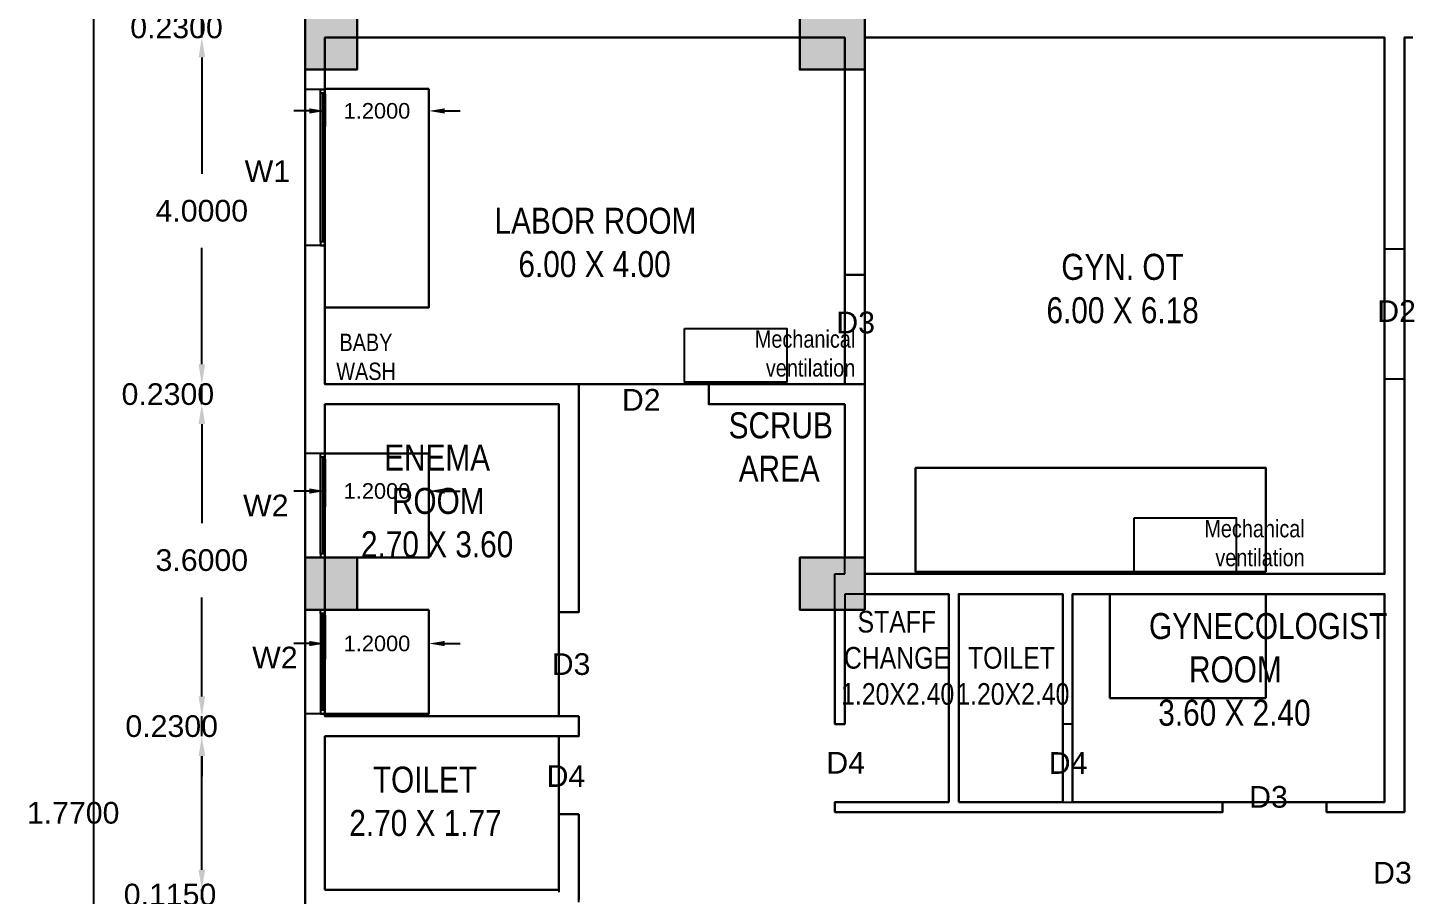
# Model space of a CAD drawing. Header units: metres. Extents: x -38 to 401, y 28 to 287.
# Drawn here: x 263.2 to 279.09, y 195.68 to 205.69 of the extents above; entities that cross this region are included whole.
import ezdxf

# ---------------------------------------------------------------- set-up
doc = ezdxf.new("R2010")
doc.units = ezdxf.units.M
for name, color, linetype in [('BLK_1_FLR_2_AC_ROOM_1', 117, 'Continuous'), ('BLK_1_FLR_2_AC_ROOM_6', 117, 'Continuous'), ('BLK_1_FLR_2_AC_ROOM_7', 117, 'Continuous'), ('BLK_1_FLR_2_ACROOM_1_LIGHT_VENTILATION_1', 117, 'Continuous'), ('BLK_1_FLR_2_ACROOM_6_LIGHT_VENTILATION_1', 117, 'Continuous'), ('BLK_1_FLR_2_ACROOM_7_LIGHT_VENTILATION_1', 117, 'Continuous'), ('BLK_1_FLR_2_CARPET_AREA', 10, 'Continuous'), ('UBEAM', 1, 'Continuous'), ('UHATCH', 8, 'Continuous')]:
    doc.layers.add(name, color=color, linetype=linetype)
for name, color, linetype, lineweight in [('BLK_1_FLR_2_BLT_UP_AREA', 4, 'Continuous', 30), ('BLK_1_FLR_2_REGULAR_ROOM_2', 4, 'Continuous', 30), ('BLK_1_FLR_2_ROOM_2_LIGHT_VENTILATION_1', 7, 'Continuous', 30), ('BLK_1_FLR_2_ROOM_2_LIGHT_VENTILATION_2', 7, 'Continuous', 30), ('BLK_1_FLR_2_WC_BATH', 4, 'Continuous', 30), ('BLK_1_LVL_2_BLDG_FOOT_PRINT', 4, 'Continuous', 30), ('UCOLUMN', 6, 'Continuous', 30)]:
    doc.layers.add(name, color=color, linetype=linetype, lineweight=lineweight)
doc.styles.get("Standard").update_dxf_attribs({"font": 'arial.ttf'})
doc.dimstyles.get("Standard").update_dxf_attribs({"dimtxt": 0.18, "dimasz": 0.18, "dimexe": 0.18, "dimexo": 0.0625, "dimgap": 0.09, "dimtad": 0, "dimtih": 1, "dimtoh": 1, "dimdec": 4, "dimzin": 0, "dimdsep": 46, "dimtxsty": 'Standard', "dimcen": 0.09, "dimadec": 0, "dimazin": 0, "dimtfac": 1, "dimtdec": 4, "dimtofl": 0, "dimtmove": 0, "dimatfit": 3, "dimfxl": 0, "dimtolj": 1, "dimtzin": 0, "dimarcsym": 0})
doc.dimstyles.new('STANDARD$0', dxfattribs={"dimtxt": 7, "dimasz": 3, "dimexe": 3, "dimexo": 1, "dimgap": 1.5, "dimtad": 1, "dimdec": 1, "dimzin": 1, "dimdsep": 46, "dimlunit": 4, "dimtxsty": 'Standard', "dimblk": 'OBLIQUE', "dimcen": 0.09375, "dimdle": 1, "dimclrd": 8, "dimclre": 8, "dimclrt": 7, "dimadec": 1, "dimazin": 0, "dimtfac": 1, "dimtdec": 1, "dimtix": 1, "dimtmove": 2, "dimatfit": 3, "dimldrblk": 'ARCHTICK', "dimfxl": 0, "dimfrac": 2, "dimtolj": 1, "dimtzin": 0, "dimarcsym": 0})

# ---------------------------------------------------------------- blocks, each defined once
blk = doc.blocks.new('600X600')
at = {"layer": 'UHATCH', "linetype": 'Continuous'}
h = blk.add_hatch(color=256, dxfattribs=at)
h.dxf.hatch_style = 1
h.paths.add_polyline_path([(600, 600), (0, 600), (0, 0), (600, 0)])
at = {"layer": 'UCOLUMN', "linetype": 'Continuous'}
blk.add_lwpolyline([(0, 0), (600, 0), (600, 600), (0, 600)], close=True, dxfattribs=at)
blk = doc.blocks.new('750 x 750')
blk.add_blockref('600X600', (0, 75))
blk = doc.blocks.new('600X750')
at = {"layer": 'UHATCH', "linetype": 'Continuous'}
h = blk.add_hatch(color=256, dxfattribs=at)
h.dxf.hatch_style = 1
h.paths.add_polyline_path([(0, 600), (-750, 600), (-750, 0), (0, 0)])
at = {"layer": 'UCOLUMN', "linetype": 'Continuous'}
blk.add_lwpolyline([(0, 0), (-750, 0), (-750, 600), (0, 600)], close=True, dxfattribs=at)
blk = doc.blocks.new('ASDFSDFSDFDFD')
at = {"layer": 'UBEAM', "linetype": 'Continuous'}
for p in [(-21550, 27845), (-21550, 21615)]:
    blk.add_blockref('750 x 750', p, dxfattribs=at)
at = {"layer": 'UBEAM', "xscale": -1}
for p in [(-15840, 27920), (-15840, 21690)]:
    blk.add_blockref('600X750', p, dxfattribs=at)
blk = doc.blocks.new('*D58')
at = {"color": 0, "lineweight": -2}
for p, q in [((263.962, 215.32), (263.962, 188.992)), ((263.962, 162.43), (263.962, 188.757))]:
    blk.add_line(p, q, dxfattribs=at)
at = {"color": 0}
for points in [[(263.924, 215.32), (264.001, 215.32), (263.962, 215.55)], [(263.924, 162.43), (264.001, 162.43), (263.962, 162.2)]]:
    blk.add_solid(points, dxfattribs=at)
at = {"layer": 'Defpoints', "color": 0}
for p in [(262.436, 215.55), (260.936, 162.2), (263.962, 162.2)]:
    blk.add_point(p, dxfattribs=at)
at = {"color": 0, "lineweight": 25, "insert": (263.962, 188.875), "char_height": 0.23, "attachment_point": 5}
blk.add_mtext('\\A1;53.35', dxfattribs=at)
blk = doc.blocks.new('*D525')
at = {"color": 0, "lineweight": -2}
for p, q in [((265.211, 195.98), (265.211, 196.21)), ((265.211, 195.635), (265.211, 195.75)), ((265.211, 195.405), (265.211, 195.175))]:
    blk.add_line(p, q, dxfattribs=at)
at = {"color": 0}
for points in [[(265.173, 195.98), (265.25, 195.98), (265.211, 195.75)], [(265.173, 195.405), (265.25, 195.405), (265.211, 195.635)]]:
    blk.add_solid(points, dxfattribs=at)
at = {"layer": 'Defpoints', "color": 0}
for p in [(265.211, 195.75), (266.633, 195.75), (266.403, 195.635)]:
    blk.add_point(p, dxfattribs=at)
at = {"color": 0, "lineweight": 25, "insert": (264.844, 195.692), "char_height": 0.25, "attachment_point": 5}
blk.add_mtext('\\A1;0.1150', dxfattribs=at)
blk = doc.blocks.new('*D526')
at = {"color": 0, "lineweight": -2}
blk.add_line((265.211, 195.98), (265.211, 197.29), dxfattribs=at)
at = {"color": 0}
for points in [[(265.173, 197.29), (265.25, 197.29), (265.211, 197.52)], [(265.173, 195.98), (265.25, 195.98), (265.211, 195.75)]]:
    blk.add_solid(points, dxfattribs=at)
at = {"layer": 'Defpoints', "color": 0}
for p in [(265.211, 197.52), (266.633, 197.52), (266.633, 195.75)]:
    blk.add_point(p, dxfattribs=at)
at = {"color": 0, "lineweight": 25, "insert": (263.726, 196.635), "char_height": 0.25, "attachment_point": 5}
blk.add_mtext('\\A1;1.7700', dxfattribs=at)
blk = doc.blocks.new('*D527')
at = {"color": 0, "lineweight": -2}
for p, q in [((265.211, 197.98), (265.211, 198.21)), ((265.211, 197.52), (265.211, 197.75)), ((265.211, 197.29), (265.211, 197.06))]:
    blk.add_line(p, q, dxfattribs=at)
at = {"color": 0}
for points in [[(265.173, 197.98), (265.25, 197.98), (265.211, 197.75)], [(265.173, 197.29), (265.25, 197.29), (265.211, 197.52)]]:
    blk.add_solid(points, dxfattribs=at)
at = {"layer": 'Defpoints', "color": 0}
for p in [(265.211, 197.75), (266.633, 197.75), (266.633, 197.52)]:
    blk.add_point(p, dxfattribs=at)
at = {"color": 0, "lineweight": 25, "insert": (264.863, 197.635), "char_height": 0.25, "attachment_point": 5}
blk.add_mtext('\\A1;0.2300', dxfattribs=at)
blk = doc.blocks.new('*D528')
at = {"color": 0, "lineweight": -2}
for p, q in [((265.211, 201.12), (265.211, 199.978)), ((265.211, 197.98), (265.211, 199.122))]:
    blk.add_line(p, q, dxfattribs=at)
at = {"color": 0}
for points in [[(265.173, 201.12), (265.25, 201.12), (265.211, 201.35)], [(265.173, 197.98), (265.25, 197.98), (265.211, 197.75)]]:
    blk.add_solid(points, dxfattribs=at)
at = {"layer": 'Defpoints', "color": 0}
for p in [(265.211, 201.35), (266.633, 201.35), (266.633, 197.75)]:
    blk.add_point(p, dxfattribs=at)
at = {"color": 0, "lineweight": 25, "insert": (265.211, 199.55), "char_height": 0.25, "attachment_point": 5}
blk.add_mtext('\\A1;3.6000', dxfattribs=at)
blk = doc.blocks.new('*D529')
at = {"color": 0, "lineweight": -2}
for p, q in [((265.211, 201.81), (265.211, 202.04)), ((265.211, 201.35), (265.211, 201.58)), ((265.211, 201.12), (265.211, 200.89))]:
    blk.add_line(p, q, dxfattribs=at)
at = {"color": 0}
for points in [[(265.173, 201.81), (265.25, 201.81), (265.211, 201.58)], [(265.173, 201.12), (265.25, 201.12), (265.211, 201.35)]]:
    blk.add_solid(points, dxfattribs=at)
at = {"layer": 'Defpoints', "color": 0}
for p in [(265.211, 201.58), (266.633, 201.58), (266.633, 201.35)]:
    blk.add_point(p, dxfattribs=at)
at = {"color": 0, "lineweight": 25, "insert": (264.819, 201.465), "char_height": 0.25, "attachment_point": 5}
blk.add_mtext('\\A1;0.2300', dxfattribs=at)
blk = doc.blocks.new('*D530')
at = {"color": 0, "lineweight": -2}
for p, q in [((265.211, 205.35), (265.211, 204.007)), ((265.211, 201.81), (265.211, 203.152))]:
    blk.add_line(p, q, dxfattribs=at)
at = {"color": 0}
for points in [[(265.173, 205.35), (265.25, 205.35), (265.211, 205.58)], [(265.173, 201.81), (265.25, 201.81), (265.211, 201.58)]]:
    blk.add_solid(points, dxfattribs=at)
at = {"layer": 'Defpoints', "color": 0}
for p in [(265.211, 205.58), (266.633, 205.58), (266.633, 201.58)]:
    blk.add_point(p, dxfattribs=at)
at = {"color": 0, "lineweight": 25, "insert": (265.211, 203.58), "char_height": 0.25, "attachment_point": 5}
blk.add_mtext('\\A1;4.0000', dxfattribs=at)
blk = doc.blocks.new('*D531')
at = {"color": 0, "lineweight": -2}
for p, q in [((265.211, 206.04), (265.211, 206.27)), ((265.211, 205.58), (265.211, 205.81)), ((265.211, 205.35), (265.211, 205.12))]:
    blk.add_line(p, q, dxfattribs=at)
at = {"color": 0}
for points in [[(265.173, 206.04), (265.25, 206.04), (265.211, 205.81)], [(265.173, 205.35), (265.25, 205.35), (265.211, 205.58)]]:
    blk.add_solid(points, dxfattribs=at)
at = {"layer": 'Defpoints', "color": 0}
for p in [(265.211, 205.81), (266.403, 205.81), (266.633, 205.58)]:
    blk.add_point(p, dxfattribs=at)
at = {"color": 0, "lineweight": 25, "insert": (264.919, 205.695), "char_height": 0.25, "attachment_point": 5}
blk.add_mtext('\\A1;0.2300', dxfattribs=at)
blk = doc.blocks.new('*D944')
at = {"layer": 'BLK_1_FLR_2_ACROOM_1_LIGHT_VENTILATION_1', "color": 0, "lineweight": -2}
for p, q in [((266.633, 204.926), (266.633, 204.553)), ((267.833, 204.926), (267.833, 204.553)), ((266.453, 204.733), (266.273, 204.733)), ((268.013, 204.733), (268.193, 204.733))]:
    blk.add_line(p, q, dxfattribs=at)
at = {"layer": 'BLK_1_FLR_2_ACROOM_1_LIGHT_VENTILATION_1', "color": 0}
for points in [[(266.453, 204.763), (266.453, 204.703), (266.633, 204.733)], [(268.013, 204.763), (268.013, 204.703), (267.833, 204.733)]]:
    blk.add_solid(points, dxfattribs=at)
at = {"layer": 'Defpoints', "color": 0}
for p in [(266.633, 204.989), (267.833, 204.989), (266.633, 204.733)]:
    blk.add_point(p, dxfattribs=at)
at = {"layer": 'BLK_1_FLR_2_ACROOM_1_LIGHT_VENTILATION_1', "color": 0, "lineweight": 30, "insert": (267.233, 204.733), "char_height": 0.18, "attachment_point": 5}
blk.add_mtext('\\A1;1.2000', dxfattribs=at)
blk = doc.blocks.new('*D945')
at = {"layer": 'BLK_1_FLR_2_ROOM_2_LIGHT_VENTILATION_1', "color": 0, "lineweight": -2}
for p, q in [((266.633, 200.717), (266.633, 200.168)), ((267.833, 200.717), (267.833, 200.168)), ((266.453, 200.348), (266.273, 200.348)), ((268.013, 200.348), (268.193, 200.348))]:
    blk.add_line(p, q, dxfattribs=at)
at = {"layer": 'BLK_1_FLR_2_ROOM_2_LIGHT_VENTILATION_1', "color": 0}
for points in [[(266.453, 200.378), (266.453, 200.318), (266.633, 200.348)], [(268.013, 200.378), (268.013, 200.318), (267.833, 200.348)]]:
    blk.add_solid(points, dxfattribs=at)
at = {"layer": 'Defpoints', "color": 0}
for p in [(266.633, 200.78), (267.833, 200.78), (267.833, 200.348)]:
    blk.add_point(p, dxfattribs=at)
at = {"layer": 'BLK_1_FLR_2_ROOM_2_LIGHT_VENTILATION_1', "color": 0, "lineweight": 30, "insert": (267.233, 200.348), "char_height": 0.18, "attachment_point": 5}
blk.add_mtext('\\A1;1.2000', dxfattribs=at)
blk = doc.blocks.new('*D946')
at = {"layer": 'BLK_1_FLR_2_ROOM_2_LIGHT_VENTILATION_2', "color": 0, "lineweight": -2}
for p, q in [((266.633, 198.917), (266.633, 198.409)), ((267.833, 198.917), (267.833, 198.409)), ((266.453, 198.589), (266.273, 198.589)), ((268.013, 198.589), (268.193, 198.589))]:
    blk.add_line(p, q, dxfattribs=at)
at = {"layer": 'BLK_1_FLR_2_ROOM_2_LIGHT_VENTILATION_2', "color": 0}
for points in [[(266.453, 198.619), (266.453, 198.559), (266.633, 198.589)], [(268.013, 198.619), (268.013, 198.559), (267.833, 198.589)]]:
    blk.add_solid(points, dxfattribs=at)
at = {"layer": 'Defpoints', "color": 0}
for p in [(266.633, 198.98), (267.833, 198.98), (266.633, 198.589)]:
    blk.add_point(p, dxfattribs=at)
at = {"layer": 'BLK_1_FLR_2_ROOM_2_LIGHT_VENTILATION_2', "color": 0, "lineweight": 30, "insert": (267.233, 198.589), "char_height": 0.18, "attachment_point": 5}
blk.add_mtext('\\A1;1.2000', dxfattribs=at)

msp = doc.modelspace()

# ---------------------------------------------------------------- linework, layer by layer
at = {"color": 7, "lineweight": 25}
for p, q in [((266.4028, 205.80979), (266.4028, 204.97979)), ((266.6328, 204.97979), (266.6328, 205.57979)), ((266.6328, 205.57979), (272.6328, 205.57979)), ((272.6328, 205.57979), (272.6328, 202.84104)), ((272.8628, 202.84104), (272.8628, 205.57979)), ((272.8628, 205.57979), (278.8628, 205.57979)), ((278.8628, 205.57979), (278.8628, 203.14104)), ((279.0928, 203.14104), (279.0928, 205.57979)), ((279.0928, 205.57979), (279.5428, 205.57979)), ((266.4028, 204.97979), (266.4028, 203.17979)), ((266.63278, 204.97979), (266.40281, 204.97979)), ((266.58169, 203.22238), (266.58168, 204.96374)), ((266.60371, 204.9372), (266.60372, 203.22238)), ((266.61223, 204.9372), (266.61224, 203.22238)), ((266.63279, 204.96374), (266.6328, 203.22238)), ((266.4028, 203.17979), (266.4028, 200.77979)), ((266.63281, 203.17979), (266.40281, 203.17979)), ((266.6328, 201.57979), (266.6328, 203.17979)), ((278.8628, 203.14104), (279.0928, 203.14104)), ((272.6328, 202.84104), (272.8628, 202.84104)), ((269.5628, 201.57979), (266.6328, 201.57979)), ((269.5628, 198.94979), (269.5628, 201.57979)), ((271.0628, 201.34979), (271.0628, 201.57979)), ((271.0628, 201.57979), (272.8628, 201.57979)), ((272.8628, 201.57979), (272.8628, 199.39229)), ((278.8628, 199.39229), (278.8628, 201.64104)), ((278.8628, 201.64104), (279.0928, 201.64104)), ((279.0928, 201.64104), (279.0928, 196.64479)), ((266.6328, 200.77979), (266.6328, 201.34979)), ((266.6328, 201.34979), (269.3328, 201.34979)), ((269.3328, 201.34979), (269.3328, 198.94979)), ((272.6328, 201.34979), (271.0628, 201.34979)), ((272.6328, 199.39229), (272.6328, 201.34979)), ((266.6328, 200.77979), (266.4028, 200.77979)), ((266.4028, 200.77979), (266.4028, 199.57979)), ((266.58169, 199.62238), (266.58168, 200.76374)), ((266.60371, 200.7372), (266.60372, 199.62238)), ((266.61223, 200.7372), (266.61224, 199.62238)), ((266.63279, 200.76374), (266.6328, 199.62238)), ((266.4028, 199.57979), (266.4028, 198.97979)), ((266.6328, 199.57979), (266.4028, 199.57979)), ((266.6328, 198.97979), (266.6328, 199.57979)), ((272.5178, 197.65979), (272.5178, 199.39229)), ((272.5178, 199.39229), (272.6328, 199.39229)), ((272.8628, 199.39229), (278.8628, 199.39229)), ((273.8328, 199.15979), (272.6328, 199.15979)), ((272.6328, 199.15979), (272.6328, 197.65979)), ((273.8328, 196.75979), (273.8328, 199.15979)), ((275.1478, 199.15979), (273.9478, 199.15979)), ((273.9478, 199.15979), (273.9478, 196.75979)), ((275.1478, 197.65979), (275.1478, 199.15979)), ((278.8628, 199.15979), (275.2628, 199.15979)), ((275.2628, 199.15979), (275.2628, 197.65979)), ((278.8628, 196.75979), (278.8628, 199.15979)), ((266.4028, 197.77979), (266.4028, 198.97979)), ((266.6328, 198.97979), (266.4028, 198.97979)), ((266.58169, 198.9372), (266.58168, 197.79584)), ((266.60371, 197.82238), (266.60372, 198.9372)), ((266.61223, 197.82238), (266.61224, 198.9372)), ((266.63279, 197.79584), (266.6328, 198.9372)), ((269.3328, 198.94979), (269.5628, 198.94979)), ((266.4028, 197.77979), (266.4028, 195.63479)), ((266.6328, 197.77979), (266.4028, 197.77979)), ((266.6328, 197.74979), (266.6328, 197.77979)), ((269.5628, 197.74979), (266.6328, 197.74979)), ((269.5628, 197.51979), (269.5628, 197.74979)), ((272.6328, 197.65979), (272.5178, 197.65979)), ((275.2628, 197.65979), (275.1478, 197.65979)), ((266.6328, 195.74979), (266.6328, 197.51979)), ((266.6328, 197.51979), (269.5628, 197.51979)), ((269.5628, 196.61979), (269.3328, 196.61979)), ((269.3328, 196.61979), (269.3328, 195.71979)), ((269.5628, 195.60479), (269.5628, 196.61979)), ((272.5178, 196.64479), (272.5178, 196.75979)), ((272.5178, 196.75979), (273.8328, 196.75979)), ((276.99336, 196.64479), (272.5178, 196.64479)), ((273.9478, 196.75979), (276.99336, 196.75979)), ((276.99336, 196.75979), (276.99336, 196.64479)), ((278.19336, 196.64479), (278.19336, 196.75979)), ((278.19336, 196.75979), (278.8628, 196.75979)), ((279.0928, 196.64479), (278.19336, 196.64479)), ((269.33279, 195.74979), (266.6328, 195.74979))]:
    msp.add_line(p, q, dxfattribs=at)
for points in [[(266.63279, 204.9372), (266.58168, 204.9372), (266.58168, 204.97979), (266.63279, 204.97979)], [(266.6328, 203.22238), (266.58169, 203.22238), (266.58169, 203.17979), (266.6328, 203.17979)], [(270.78336, 202.22483), (271.9628, 202.22483), (271.9628, 201.60341), (270.78336, 201.60341)], [(266.63279, 200.7372), (266.58168, 200.7372), (266.58168, 200.77979), (266.63279, 200.77979)], [(275.97164, 200.03733), (277.15107, 200.03733), (277.15107, 199.41591), (275.97164, 199.41591)], [(266.6328, 199.62238), (266.58169, 199.62238), (266.58169, 199.57979), (266.6328, 199.57979)], [(266.6328, 198.9372), (266.58169, 198.9372), (266.58169, 198.97979), (266.6328, 198.97979)], [(266.63279, 197.82238), (266.58168, 197.82238), (266.58168, 197.77979), (266.63279, 197.77979)]]:
    msp.add_lwpolyline(points, close=True, dxfattribs=at)
at = {"layer": 'BLK_1_FLR_2_AC_ROOM_1', "color": 2, "lineweight": 30}
msp.add_lwpolyline([(266.6328, 201.57979), (272.6328, 201.57979), (272.6328, 205.57979), (266.6328, 205.57979)], close=True, dxfattribs=at)
at = {"layer": 'BLK_1_FLR_2_AC_ROOM_6', "color": 2, "lineweight": 30}
msp.add_lwpolyline([(278.8628, 199.39229), (272.8628, 199.39229), (272.8628, 205.57979), (278.8628, 205.57979)], close=True, dxfattribs=at)
at = {"layer": 'BLK_1_FLR_2_AC_ROOM_7', "color": 2, "lineweight": 30}
msp.add_lwpolyline([(278.8628, 196.75979), (275.2628, 196.75979), (275.2628, 199.15979), (278.8628, 199.15979)], close=True, dxfattribs=at)
at = {"layer": 'BLK_1_FLR_2_ACROOM_1_LIGHT_VENTILATION_1', "color": 2, "lineweight": 30}
msp.add_lwpolyline([(267.8328, 204.98879), (267.8328, 202.4666), (266.6328, 202.4666), (266.6328, 204.98879)], close=True, dxfattribs=at)
at = {"layer": 'BLK_1_FLR_2_ACROOM_6_LIGHT_VENTILATION_1', "color": 2, "lineweight": 30}
msp.add_lwpolyline([(277.49276, 199.41558), (273.45027, 199.41558), (273.45027, 200.61558), (277.49276, 200.61558)], close=True, dxfattribs=at)
at = {"layer": 'BLK_1_FLR_2_ACROOM_7_LIGHT_VENTILATION_1', "color": 2, "lineweight": 30}
msp.add_lwpolyline([(277.49276, 197.95979), (275.69276, 197.95979), (275.69276, 199.15979), (277.49276, 199.15979)], close=True, dxfattribs=at)
at = {"layer": 'BLK_1_FLR_2_BLT_UP_AREA', "color": 12, "lineweight": 30}
msp.add_lwpolyline([(266.4028, 162.19968), (266.4028, 215.54979), (289.4528, 215.54979), (289.4528, 205.57979), (287.9528, 205.57979), (287.9528, 162.19968)], close=True, dxfattribs=at)
at = {"layer": 'BLK_1_FLR_2_CARPET_AREA', "color": 15, "linetype": 'Continuous', "lineweight": 30}
msp.add_lwpolyline([(269.5628, 195.63479), (269.5628, 196.61979), (269.3328, 196.61979), (269.33279, 195.74979), (266.6328, 195.74979), (266.6328, 197.51979), (269.5628, 197.51979), (269.5628, 197.74979), (266.6328, 197.74979), (266.6328, 198.97979), (267.0028, 198.97979), (267.0028, 199.57979), (266.6328, 199.57979), (266.6328, 201.34979), (269.3328, 201.34979), (269.3328, 198.94979), (269.5628, 198.94979), (269.5628, 201.57979), (266.6328, 201.57979), (266.6328, 205.20979), (267.0028, 205.20979), (267.0028, 205.57979), (272.1128, 205.57979), (272.1128, 205.20979), (272.6328, 205.20979), (272.6328, 202.84104), (272.8628, 202.84104), (272.8628, 205.57979), (278.8628, 205.57979), (278.8628, 199.39229), (272.8628, 199.39229), (272.8628, 201.57979), (271.0628, 201.57979), (271.0628, 201.34979), (272.6328, 201.34979), (272.6328, 199.57979), (272.1128, 199.57979), (272.1128, 198.97979), (272.5178, 198.97979), (272.5178, 197.65979), (272.6328, 197.65979), (272.6328, 198.97979), (272.8628, 198.97979), (272.8628, 199.15979), (273.8328, 199.15979), (273.8328, 196.75979), (272.5178, 196.75979), (272.5178, 196.64479), (276.99336, 196.64479), (276.99336, 196.75979), (275.2628, 196.75979), (275.2628, 199.15979), (278.8628, 199.15979), (278.8628, 196.75979), (278.19336, 196.75979), (278.19336, 196.64479), (279.0928, 196.64479), (279.0928, 205.57979), (281.4928, 205.57979)], dxfattribs=at)
at = {"layer": 'BLK_1_FLR_2_REGULAR_ROOM_2', "color": 2, "lineweight": 30}
msp.add_lwpolyline([(269.3328, 201.34979), (266.6328, 201.34979), (266.6328, 197.74979), (269.3328, 197.74979)], close=True, dxfattribs=at)
at = {"layer": 'BLK_1_FLR_2_ROOM_2_LIGHT_VENTILATION_1', "color": 2, "lineweight": 30}
msp.add_lwpolyline([(267.8328, 200.77979), (267.8328, 199.57979), (266.6328, 199.57979), (266.6328, 200.77979)], close=True, dxfattribs=at)
at = {"layer": 'BLK_1_FLR_2_ROOM_2_LIGHT_VENTILATION_2', "color": 2, "lineweight": 30}
msp.add_lwpolyline([(267.8328, 198.97979), (267.8328, 197.77979), (266.6328, 197.77979), (266.6328, 198.97979)], close=True, dxfattribs=at)
at = {"layer": 'BLK_1_FLR_2_WC_BATH', "color": 3, "linetype": 'Continuous', "lineweight": 30}
for points in [[(273.9478, 196.75979), (275.1478, 196.75979), (275.1478, 199.15979), (273.9478, 199.15979)], [(269.33279, 195.74979), (266.6328, 195.74979), (266.6328, 197.51979), (269.33279, 197.51979)]]:
    msp.add_lwpolyline(points, close=True, dxfattribs=at)
at = {"layer": 'BLK_1_LVL_2_BLDG_FOOT_PRINT', "color": 1}
msp.add_lwpolyline([(266.40278, 162.19979), (266.40278, 215.54979), (289.45278, 215.54979), (289.45278, 205.57979), (287.95278, 205.57979), (287.95278, 162.19979)], close=True, dxfattribs=at)

# ---------------------------------------------------------------- block references
at = {"color": 7, "lineweight": 25, "xscale": 0.001, "yscale": 0.001, "zscale": 0.001}
msp.add_blockref('ASDFSDFSDFDFD', (287.9528, 177.28979), dxfattribs=at)
msp.add_blockref('ASDFSDFSDFDFD', (287.9528, 177.28979), dxfattribs=at)

# ---------------------------------------------------------------- texts
at = {"color": 7, "lineweight": 25, "char_height": 0.25, "attachment_point": 1}
for s, insert in [('W1', (265.70583, 204.16172)), ('D2', (278.77883, 202.54913)), ('D3', (272.53499, 202.41739)), ('D2', (270.0598, 201.5253)), ('W2', (265.68783, 200.30672)), ('W2', (265.79283, 198.55272)), ('D3', (269.24983, 198.47713)), ('D4', (272.41983, 197.33913)), ('D4', (274.98683, 197.33613)), ('D4', (269.19083, 197.18613)), ('D3', (277.29999, 196.94548)), ('D3', (278.73099, 196.07048))]:
    msp.add_mtext_dynamic_manual_height_columns(s, width=331.5310086, gutter_width=1000, heights=[0], dxfattribs=dict(at, insert=insert))
at = {"color": 7, "lineweight": 25}
for s, insert, char_height, width, attachment_point in [('{\\fArial Narrow|b0|i0|c0|p34;\\W2.58758; \\W1;LABOR ROOM\\P{\\W5.467664; }6.00 X 4.00}', (268.3429, 203.6161), 0.3, 2.774038, 1), ('{\\fArial Narrow|b0|i0|c0|p34;\\W7.25246; \\W1;GYN. OT\\P{\\W5.46017; }6.00 X 6.18}', (274.43894, 202.28011), 0.3, 2.774038, 7), ('{\\fArial Narrow|b0|i0|c0|p34;Mechanical\\Pventilation}', (272.7534, 201.66569), 0.2, 2.774038, 9), ('{\\fArial Narrow|b0|i0|c0|p34;\\W9.53513;  \\W1;BABY \\P\\W9.25087;  \\W1;WASH }', (265.58489, 201.62686), 0.2, 3.0224593, 7), ('{\\fArial Narrow|b0|i0|c0|p34;\\W4.04724; \\W1;SCRUB \\P{\\W5.263514; }AREA}', (270.9057, 200.45622), 0.3, 1.9424535, 7), ('{\\fArial Narrow|b0|i0|c0|p34;\\W9.55862; \\W1;ENEMA\\P\\W5.24612;  \\W1;ROOM \\P{\\W6.75348; }2.70 X 3.60}', (266.4028, 199.57979), 0.3, 3.0224593, 7), ('{\\fArial Narrow|b0|i0|c0|p34;Mechanical\\Pventilation}', (277.94168, 199.47819), 0.2, 2.774038, 9), ('{\\fArial Narrow|b0|i0|c0|p34;\\W6.66226; \\W1;STAFF \\P{\\W4.686881; }CHANGE\\P{\\W4.277888; }1.20X2.40}', (272.24945, 197.87907), 0.25, 1.9424535, 7), ('{\\fArial Narrow|b0|i0|c0|p34;GYNECOLOGIST \\P{\\W4.841673; }ROOM\\P{\\W1.124328; }3.60 X 2.40}', (276.14372, 197.63664), 0.3, 1.9424535, 7), ('{\\fArial Narrow|b0|i0|c0|p34;\\W5.9781; \\W1;TOILET\\P{\\W4.277888; }1.20X2.40}', (273.57896, 197.87907), 0.25, 1.9424535, 7), ('{\\fArial Narrow|b0|i0|c0|p34;\\W3.94553; \\W1;TOILET\\P{\\W1.099703; }2.70 X 1.77}', (266.80831, 196.36529), 0.3, 1.9424535, 7)]:
    msp.add_mtext(s, dxfattribs=dict(at, insert=insert, char_height=char_height, width=width, attachment_point=attachment_point))

# ---------------------------------------------------------------- dimensions: what is measured, and where the dimension line sits
dim = msp.add_linear_dim(base=(263.96222, 162.19979), p1=(262.43587, 215.54979), p2=(260.93587, 162.19979), angle=90, text='53.35', dimstyle='Standard', override={"dimscale": 1, "dimtxt": 0.23, "dimasz": 0.23, "dimgap": 0, "dimse1": 1, "dimse2": 1, "dimtmove": 1}, dxfattribs=at)
dim.commit()
dim.dimension.update_dxf_attribs({"geometry": '*D58', "text_midpoint": (263.96222, 188.87479)})
at = {"lineweight": 25}
for base, p1, p2, picture, middle in [((265.21123, 205.80979), (266.6328, 205.57979), (266.4028, 205.80979), '*D531', (264.91881, 205.69479)), ((265.21123, 201.57979), (266.63279, 201.34979), (266.6328, 201.57979), '*D529', (264.81908, 201.46479)), ((265.21123, 197.74979), (266.6328, 197.51979), (266.6328, 197.74979), '*D527', (264.8627, 197.63479)), ((265.21123, 195.74979), (266.4028, 195.63479), (266.6328, 195.74979), '*D525', (264.8445, 195.69229))]:
    dim = msp.add_linear_dim(base=base, p1=p1, p2=p2, angle=90, dimstyle='Standard', override={"dimscale": 1, "dimtxt": 0.25, "dimasz": 0.23, "dimgap": 0.3, "dimpost": '\\X', "dimse1": 1, "dimse2": 1, "dimtmove": 1, "dimfxl": 25.4}, dxfattribs=at)
    dim.commit()
    dim.dimension.update_dxf_attribs({"geometry": picture, "text_midpoint": middle, "dimtype": 128})
for base, p1, p2, picture, middle in [((265.21123, 205.57979), (266.6328, 201.57979), (266.6328, 205.57979), '*D530', (265.21123, 203.57979)), ((265.21123, 201.34979), (266.6328, 197.74979), (266.63279, 201.34979), '*D528', (265.21123, 199.54979)), ((265.21123, 197.51979), (266.6328, 195.74979), (266.6328, 197.51979), '*D526', (263.72594, 196.63479))]:
    dim = msp.add_linear_dim(base=base, p1=p1, p2=p2, angle=90, dimstyle='Standard', override={"dimscale": 1, "dimtxt": 0.25, "dimasz": 0.23, "dimgap": 0.3, "dimpost": '\\X', "dimse1": 1, "dimse2": 1, "dimtmove": 1, "dimfxl": 25.4}, dxfattribs=at)
    dim.commit()
    dim.dimension.update_dxf_attribs({"geometry": picture, "text_midpoint": middle})
at = {"layer": 'BLK_1_FLR_2_ACROOM_1_LIGHT_VENTILATION_1', "color": 232, "lineweight": 30}
dim = msp.add_linear_dim(base=(266.6328, 204.73282), p1=(267.8328, 204.98879), p2=(266.6328, 204.98879), dimstyle='STANDARD$0', override={"dimtxt": 0.18, "dimasz": 0.18, "dimexe": 0.18, "dimexo": 0.0625, "dimgap": 0.09, "dimtad": 0, "dimtih": 1, "dimtoh": 1, "dimdec": 4, "dimzin": 0, "dimlunit": 2, "dimpost": '', "dimcen": 0.09, "dimdle": 0, "dimclrd": 0, "dimclre": 0, "dimclrt": 0, "dimadec": 0, "dimtdec": 4, "dimtix": 0, "dimtofl": 0, "dimtmove": 0, "dimfrac": 0}, dxfattribs=at)
dim.commit()
dim.dimension.update_dxf_attribs({"geometry": '*D944', "text_midpoint": (267.2328, 204.73282)})
at = {"layer": 'BLK_1_FLR_2_ROOM_2_LIGHT_VENTILATION_1', "color": 232, "lineweight": 30}
dim = msp.add_linear_dim(base=(267.8328, 200.34775), p1=(266.6328, 200.77979), p2=(267.8328, 200.77979), dimstyle='STANDARD$0', override={"dimtxt": 0.18, "dimasz": 0.18, "dimexe": 0.18, "dimexo": 0.0625, "dimgap": 0.09, "dimtad": 0, "dimtih": 1, "dimtoh": 1, "dimdec": 4, "dimzin": 0, "dimlunit": 2, "dimpost": '', "dimcen": 0.09, "dimdle": 0, "dimclrd": 0, "dimclre": 0, "dimclrt": 0, "dimadec": 0, "dimtdec": 4, "dimtix": 0, "dimtofl": 0, "dimtmove": 0, "dimfrac": 0}, dxfattribs=at)
dim.commit()
dim.dimension.update_dxf_attribs({"geometry": '*D945', "text_midpoint": (267.2328, 200.34775)})
at = {"layer": 'BLK_1_FLR_2_ROOM_2_LIGHT_VENTILATION_2', "color": 232, "lineweight": 30}
dim = msp.add_linear_dim(base=(266.6328, 198.5887), p1=(267.8328, 198.97979), p2=(266.6328, 198.97979), dimstyle='STANDARD$0', override={"dimtxt": 0.18, "dimasz": 0.18, "dimexe": 0.18, "dimexo": 0.0625, "dimgap": 0.09, "dimtad": 0, "dimtih": 1, "dimtoh": 1, "dimdec": 4, "dimzin": 0, "dimlunit": 2, "dimpost": '', "dimcen": 0.09, "dimdle": 0, "dimclrd": 0, "dimclre": 0, "dimclrt": 0, "dimadec": 0, "dimtdec": 4, "dimtix": 0, "dimtofl": 0, "dimtmove": 0, "dimfrac": 0}, dxfattribs=at)
dim.commit()
dim.dimension.update_dxf_attribs({"geometry": '*D946', "text_midpoint": (267.2328, 198.5887)})

doc.saveas('drawing.dxf')
